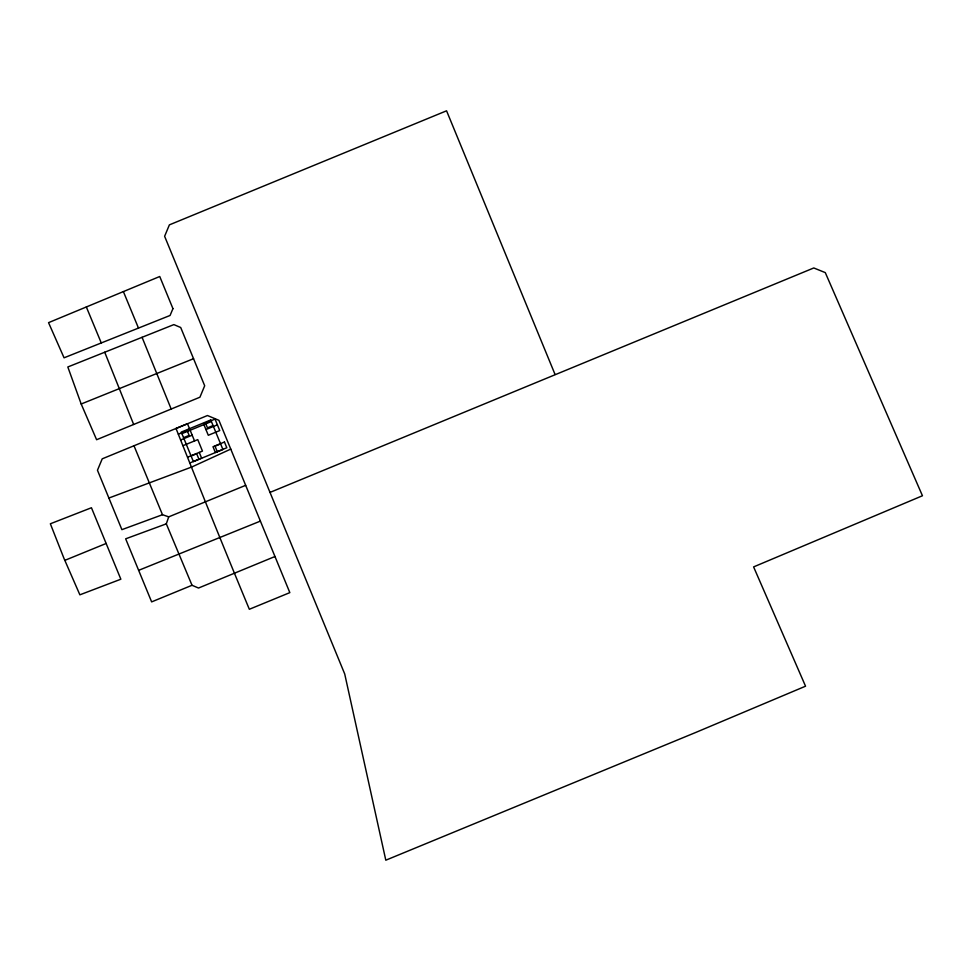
<?xml version="1.0" encoding="UTF-8"?>
<svg xmlns="http://www.w3.org/2000/svg" width="971" height="971" viewBox="0 0 971 971"><rect width="100%" height="100%" fill="white"/><g stroke="black" fill="none" stroke-linecap="round" stroke-linejoin="round"><path stroke-width="1.46" d="M274.963 556.517L198.521 588.038L192.027 585.282L166.308 523.83L168.736 516.851L245.675 485.33M230.758 449.1L191.845 466.966L108.886 498.038L97.464 470.255L102.222 458.834L207.466 415.527L218.912 420.309L289.831 592.626L249.341 609.278C224.35 549.21 200.075 488.886 176.018 428.454L187.476 423.744L194.54 440.931M269.999 492.418L813.795 267.96L825.289 272.62L922.45 495.756L753.605 566.906L805.542 686.194L695.588 732.522L385.803 860.197L344.717 673.971L164.621 236.293L169.379 224.871L446.563 110.803L555.048 374.442M171.187 409.034L96.602 439.729L81.188 403.997L67.824 366.977L173.858 324.605L180.703 327.506L204.687 385.766L199.929 397.212L171.187 409.034L142.069 337.313M178.373 434.183L189.831 429.473M181.905 433.649L211.399 421.523M183.555 437.678L189.139 435.384L187.488 431.355M213.062 425.553L207.478 427.847L205.816 423.817M180.727 439.912L192.185 435.202M205.937 429.546L217.395 424.837M183.082 445.64L197.756 439.62L202.466 451.078L187.791 457.11M191.105 456.018L196.676 453.724L198.982 459.319M220.599 443.893L215.016 446.187L217.322 451.782M190.146 462.839L201.616 458.118L199.249 452.389M192.027 585.282L151.634 601.886L125.66 538.82L166.308 523.855M64.826 560.364L106.142 543.481L120.853 579.214L79.877 594.822L64.037 558.556L50.358 523.782L91.444 507.748L106.142 543.481M260.386 521.111L138.647 570.341M193.557 358.7L81.188 403.997M168.736 516.851L162.485 514.715L121.897 529.656L108.886 498.038M86.334 306.957L101.275 342.945M123.39 291.603L138.477 328.077M162.485 514.715L133.986 445.75M104.722 352.23L133.67 424.473M172.947 308.644L170.071 315.466L64.062 357.814L48.55 322.651L159.742 276.504L172.947 308.644M210.756 419.958L181.261 432.083L193.399 461.613L222.905 449.488L210.756 419.958M215.04 419.108L203.582 423.817L208.292 435.275L219.749 430.566L215.04 419.108M224.459 442.023L213.001 446.733L215.356 452.474L226.826 447.752L224.459 442.023"/></g></svg>
